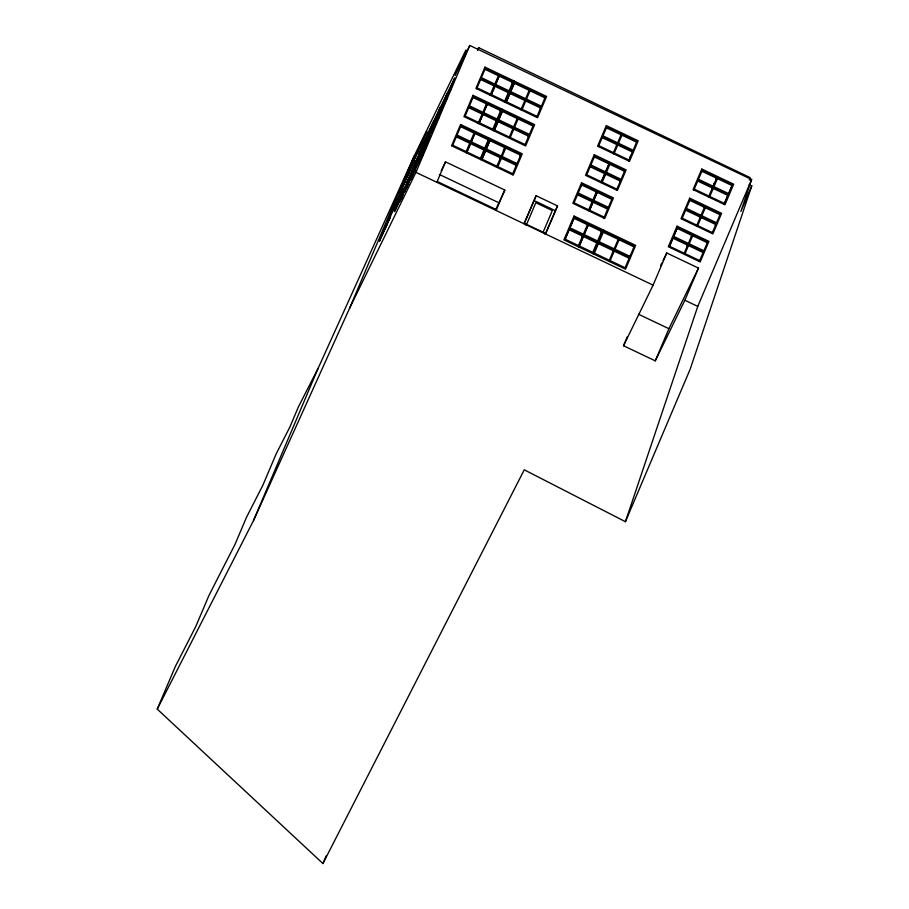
<?xml version="1.0" encoding="UTF-8"?>
<svg xmlns="http://www.w3.org/2000/svg" width="909" height="909" viewBox="0 0 909 909"><rect width="100%" height="100%" fill="white"/><g stroke="black" fill="none" stroke-linecap="round" stroke-linejoin="round"><path stroke-width="1.36" d="M749.334 180.016L750.141 177.619L478.679 47.677L477.486 50.131M625.426 521.698L697.771 306.378L751.629 179.482L469.794 45.45L455.102 75.561L465.965 49.95L414.243 155.916L318.195 368.168L253.463 520.664L157.246 709.122L322.934 863.55L524.266 469.817L625.426 521.698L690.17 369.19L751.754 185.868L749.186 184.652M751.629 179.482L740.892 211.467L751.754 185.868M157.246 709.122L175.232 666.74L195.787 626.494L209.047 595.259L234.977 544.468L246.498 517.312L262.781 485.429L276.245 453.716L289.914 426.946L298.402 406.925L318.195 368.168M253.463 520.664L349.511 308.412L414.243 155.916M397.415 198.923L388.052 220.978L393.392 209.945M409.05 171.506L399.687 193.549L414.334 160.688L408.982 171.71M421.503 142.168L412.141 164.222L417.492 153.189M393.336 210.161L402.687 188.106L397.347 199.139M417.424 153.405L426.787 131.35L421.435 142.383M427.832 133.021L418.799 154.303L445.717 99.047L446.683 99.513M411.186 176.051L395.176 210.059M399.506 199.878L415.515 165.87M427.957 136.68L417.754 158.677L418.731 159.143M425.389 140.679L429.673 130.714L430.639 131.18L428.184 136.975M410.016 177.869L412.47 172.074L411.504 171.608L423.958 145.963M415.322 165.37L419.731 155.882M427.275 137.179L428.753 133.703L427.787 133.248L454.739 77.913L445.705 99.195M407.209 185.538L416.231 164.268M419.583 156.371L428.616 135.089M431.548 128.18L440.581 106.91M408.936 184.322L407.971 183.868L418.413 161.245M413.254 174.142L412.288 173.676L422.742 151.064M439.047 117.511L438.07 117.045L424.287 145.417L420.344 154.689L421.322 155.155M424.673 144.508L435.127 121.886L436.093 122.351M450.035 88.866L436.252 117.238L432.309 126.51L433.286 126.965M436.638 116.318L440.57 107.046L441.547 107.512L439.081 113.307M409.141 181.823L410.618 178.346L409.641 177.891M417.197 162.836L418.674 159.359L417.708 158.893L413.436 168.858L414.402 169.324M420.049 156.132L422.015 151.496M433.491 124.476L434.957 120.999L433.991 120.533L429.718 130.498L430.684 130.953M429.627 136.952L407.971 183.868M442.013 107.773L426.866 141.338L427.832 141.804M410.902 179.687L412.868 175.051L411.902 174.596M422.799 151.678L424.764 147.042M428.105 139.168L429.582 135.691L428.605 135.236M433.741 127.374L442.774 106.103L415.868 161.211L406.834 182.482L433.752 127.226M422.605 154.235L427.048 144.69M434.502 126.215L438.831 116.727M442.626 107.057L447.069 97.524M349.511 308.412L415.936 172.346L469.794 45.45M477.645 50.12L478.679 47.677M436.854 182.289L445.524 161.859L504.802 190.049L496.121 210.49M460.999 125.772L452.318 146.099L452.739 145.235L466.192 151.621L465.76 152.496L474.453 132.169L460.999 125.772L460.579 126.646L488.247 139.804M469.067 106.785L465.124 116.057L478.577 122.454L478.145 123.317L482.509 113.182L469.067 106.785L468.635 107.648L496.303 120.806M473.384 96.604L469.453 105.876L482.895 112.261L486.826 103.001L473.384 96.604L472.964 97.468L500.632 110.625M481.02 78.606L476.668 88.741L477.089 87.878L490.53 94.263L490.11 95.138L494.439 84.957L481.02 78.606L480.6 79.469L508.267 92.627M485.349 68.414L481.406 77.685L494.86 84.082L498.791 74.811L485.349 68.414L484.917 69.289L512.585 82.446M466.533 152.86L475.225 132.544L488.667 138.929L480.406 158.393L466.965 151.996L475.225 132.544M478.918 123.681L482.861 114.409M483.247 113.5L487.179 104.228M490.883 95.502L499.564 75.186L513.017 81.571L504.336 101.899M504.756 101.035L491.303 94.638L499.143 76.049M482.429 115.284L487.599 103.365L501.052 109.762L492.371 130.078M480.793 159.666L489.826 138.395M493.178 130.487L502.211 109.216M505.143 102.308L514.176 81.037M482.111 158.87L485.554 150.758L516.255 165.37M485.94 149.849L489.871 140.577L520.584 155.178M498.814 119.511L502.677 110.534L517.607 117.636L513.676 126.908L498.746 119.806L502.677 110.534M514.642 82.355L510.29 92.491L514.642 82.355L529.572 89.446L525.629 98.717L510.71 91.627M485.122 151.633L490.292 139.713L505.222 146.803L496.541 167.131L496.962 166.256L482.043 159.166L485.974 149.894L500.904 156.996M494.428 129.987L498.359 120.715L513.29 127.817L509.347 137.089L494.428 129.987L493.996 130.862L497.939 121.59L528.64 136.191M506.381 101.808L510.324 92.536L525.243 99.638L520.891 109.773L521.312 108.91L506.381 101.808L505.961 102.672L509.892 93.4L540.605 108.012M503.393 150.86L504.37 148.542M512.324 174.642L521.005 154.314L506.086 147.213L497.825 166.665L512.744 173.767M524.709 145.463L533.39 125.135L518.471 118.045L510.21 137.498L525.129 144.588M536.674 117.284L545.355 96.956L530.424 89.855L522.175 109.319L537.094 116.409M495.519 210.024L504.802 190.049M524.243 223.046L536.128 195.73L557.524 205.911L545.593 234.011M524.209 223.841L536.128 195.73M526.095 225.591L535.81 202.718L552.308 210.558L543.139 232.17M545.093 234.477L557.524 205.911M582.033 184.05L574.056 202.832L588.737 209.809L588.316 210.683L596.713 191.038L582.033 184.05L581.181 185.788M606.792 126.908L598.395 146.554L598.815 145.69L613.495 152.667L613.075 153.541L621.472 133.896L606.792 126.908L605.939 128.646M594.702 156.03L586.737 174.812L601.406 181.789L600.985 182.652L609.382 163.006L594.702 156.03L593.861 157.768M564.694 240.09L569.102 229.704L596.759 242.862L597.19 241.987L583.737 235.601L578.908 246.85L583.737 235.601M569.534 228.682L574.363 217.433L587.805 223.83L578.135 246.487M568.67 230.568L574.363 217.433M589.702 209.809L593.384 201.264L608.053 208.241L607.632 209.115L577.431 194.753L578.238 193.003L592.907 199.98L591.691 202.605M597.122 192.299L593.327 201.253L597.554 191.435L612.223 198.412L603.837 218.058L604.258 217.194L589.577 210.218L593.384 201.264M601.406 181.789L605.212 172.835L590.532 165.858M609.382 163.006L605.587 171.96L590.907 164.983L589.68 167.597M617.711 144.986L618.506 143.236L633.187 150.224L636.982 141.27L622.313 134.293L613.916 153.939L614.336 153.076L629.017 160.052M605.201 174.982L606.428 172.358L621.097 179.334L624.903 170.392L610.223 163.415L602.258 182.186L616.927 189.163M583.748 235.442L588.157 225.057M579.328 245.975L592.782 252.372L602.031 230.591L588.577 224.193L584.169 234.579L597.622 240.976M322.934 863.55L326.206 855.846M629.789 157.95L630.88 155.394M628.596 160.916L632.812 151.099L602.622 136.736M616.507 190.038L620.733 180.221L606.053 173.244M593.122 253.759L603.235 229.932M603.656 231.363L593.986 254.02L594.406 253.157L609.337 260.247L618.586 238.465L603.656 231.363L603.235 232.227L633.948 246.839L634.368 245.964L619.438 238.874L618.597 240.612M619.438 238.874L609.769 261.531L610.2 260.656L625.119 267.757L634.368 245.964M663.047 260.576L666.74 252.997L698.487 268.098L684.852 300.243L655.264 360.85L623.517 345.75L627.335 336.75M669.649 245.839L673.33 237.306L688.011 244.282L684.216 253.236L669.535 246.248L673.33 237.306M673.285 237.294L677.08 228.341L707.282 242.703M623.517 345.75L653.094 285.142L666.74 252.997M677.5 227.477L673.705 236.42L688.386 243.407L692.181 234.454L677.5 227.477L676.66 229.216M693.874 189.981L698.089 180.164L712.77 187.14M694.294 189.106L708.975 196.094L708.543 196.958L716.94 177.312L702.259 170.335L698.464 179.278L713.145 186.265L711.917 188.879M699.839 218.001L700.68 216.262L686.011 209.275L682.204 218.228L696.885 225.205L696.464 226.08L704.85 206.434L690.181 199.446L689.329 201.184M690.181 199.446L686.375 208.4L701.055 215.376L700.634 216.251M713.383 185.447L714.463 182.879M703.532 251.668L688.852 244.68L685.056 253.634L699.725 260.61L699.305 261.485L707.702 241.839L693.022 234.852L692.181 236.59M693.022 234.852L689.227 243.805L703.907 250.782L702.68 253.406M709.384 197.355L713.61 187.538L728.291 194.526L724.064 204.343L727.859 195.39L697.669 181.027L698.089 180.164M717.78 177.709L713.985 186.663L728.666 193.64L732.461 184.697L717.78 177.709L716.94 179.448M697.305 226.477L705.702 206.832L720.371 213.808L711.974 233.454L712.406 232.59L697.726 225.614M655.264 360.85L668.91 328.706L698.487 268.098M728.234 194.515L732.461 184.697M416.992 152.837L422.094 142.338M404.55 182.164L409.641 171.665M400.108 192.617L405.039 182.527M449.023 92.184L451.387 87.332M421.685 149.406L415.822 161.427L416.788 161.893M393.074 209.195L398.006 199.094M392.904 209.593L397.835 199.491M422.662 149.871L423.003 149.178L422.026 148.712M409.311 178.584L403.437 190.606L405.38 191.526M382.53 233.954L387.564 223.603M412.288 173.676L418.799 160.336L419.776 160.802M419.174 159.564L425.685 146.224M407.255 185.322L401.38 197.344L402.357 197.81M403.017 195.23L400.085 201.241L399.119 200.787L404.982 188.765L405.959 189.22M408.641 183.72L406.289 188.538L405.323 188.072M413.47 173.835L415.243 170.199M423.31 153.666L419.765 160.938L418.788 160.484L425.298 147.133L426.276 147.599M455.829 137.691L457.068 135.043L470.51 141.44L469.703 143.224M441.217 170.687L445.524 161.859M498.371 75.686L498.791 74.811M493.621 86.73L494.439 84.957M498.723 76.924L499.564 75.186M486.406 103.865L486.826 103.001M482.088 114.045L482.509 113.182M486.758 105.103L487.599 103.365M474.021 133.044L474.453 132.169M512.165 83.31L513.017 81.571M507.847 93.502L509.074 90.843L495.632 84.457M500.2 111.5L501.052 109.762M495.882 121.681L497.121 119.034L483.668 112.636M509.472 94.275L510.324 92.536M487.815 140.668L488.667 138.929M483.497 150.849L484.349 149.121L470.896 142.724M497.507 122.454L498.359 120.715M489.451 141.452L490.292 139.713M529.14 90.321L529.572 89.446M524.823 100.501L525.243 99.638M529.583 91.593L530.424 89.855M516.755 119.374L517.607 117.636M525.686 100.91L526.106 100.047L541.037 107.137M512.858 128.68L513.29 127.817M517.619 119.772L518.471 118.045M513.29 129.964L514.142 128.226L529.072 135.316L528.22 137.054M504.802 147.678L505.222 146.803M500.052 158.723L501.291 156.075L486.36 148.985M505.654 148.087L506.086 147.213M501.336 158.268L501.757 157.393L516.687 164.495M544.502 98.695L545.355 96.956M540.185 108.875L541.423 106.228L526.493 99.126M529.027 135.282L529.458 134.407L514.528 127.317M520.164 156.053L521.005 154.314M515.835 166.233L517.073 163.586L502.143 156.484M621.04 134.759L621.472 133.896M616.45 145.451L617.291 143.724M621.461 136.032L622.313 134.293M596.281 191.901L596.713 191.038M609.371 165.154L610.223 163.415M596.702 193.174L597.554 191.435M587.384 224.693L587.805 223.83M582.124 236.965L583.396 234.204L569.954 227.818M587.737 225.932L588.577 224.193M636.982 141.27L636.561 142.145L606.371 127.783M632.812 151.099L632.391 151.973L602.19 137.611L602.997 135.861L617.666 142.838M624.903 170.392L624.472 171.256L594.281 156.893M620.733 180.221L620.302 181.084L590.111 166.733M612.223 198.412L611.802 199.287L581.612 184.925M601.179 232.329L602.031 230.591M598.826 242.612L599.247 241.749L614.177 248.85L612.893 251.6M618.165 239.328L618.586 238.465M614.177 251.145L614.598 250.27L629.528 257.372M628.676 259.11L629.96 256.349L615.041 249.259M701.418 172.074L702.259 170.335M686.011 209.275L685.579 210.149L715.781 224.512M660.582 265.621L661.809 263.099M716.087 179.05L716.94 177.312M713.19 188.413L713.61 187.538M704.43 207.297L704.85 206.434M691.329 236.192L692.181 234.454M704.85 208.57L705.702 206.832M687.159 246.021L688.011 244.282M701.1 217.535L701.896 215.785L716.576 222.762M688.431 245.555L688.852 244.68M727.439 196.253L728.291 194.526M719.53 215.547L720.371 213.808M715.349 225.375L716.201 223.637L701.521 216.66M706.85 243.578L707.702 241.839M701.839 171.199L732.04 185.561M514.221 83.219L544.934 97.831M495.246 85.366L508.688 91.764M709.815 196.492L724.484 203.468M689.749 200.321L719.951 214.683M502.257 111.398L532.969 126.01M449.648 89.775L450.625 90.241M448.432 93.4L447.455 92.945L438.831 113.159L439.797 113.625M496.723 119.943L483.281 113.545L479.35 122.817L492.792 129.214M443.524 102.217L444.49 102.672M443.137 103.126L444.103 103.581M436.252 117.238L437.218 117.693M437.683 117.954L438.661 118.42M436.899 118.238L435.922 117.784L423.458 143.429L424.435 143.895M435.491 121.124L436.468 121.579M471.282 141.815L484.736 148.201M593.747 200.389L608.428 207.366M672.91 238.169L703.1 252.532M456.682 135.964L470.123 142.349M577.863 193.878L592.532 200.866M456.25 136.827L483.918 149.985M431.605 127.964L432.57 128.43M431.559 130.396L432.536 130.851M431.173 131.305L432.15 131.771L431.775 132.532L430.798 132.066M425.73 139.986L426.707 140.452M424.287 145.417L425.253 145.883M573.943 218.296L601.61 231.454M533.833 200.457L555.217 210.627M423.117 150.292L424.083 150.758M422.344 156.871L421.367 156.405L414.856 169.756L415.822 170.21M419.64 156.143L420.606 156.609M582.964 235.226L569.523 228.829L565.114 239.215L578.556 245.612M613.745 249.861L598.815 242.771L598.395 243.635L629.108 258.236M418.095 157.984L419.06 158.45M439.365 174.471L498.643 202.662M416.22 164.404L417.197 164.87M437.195 181.47L496.473 209.661M524.413 223.341L545.798 233.522M415.936 172.346L653.094 285.142M684.852 300.243L697.771 306.378M412.55 175.596L411.572 175.142L405.709 187.163L406.675 187.618M405.369 187.856L406.346 188.311M638.425 314.207L668.91 328.706M385.325 227.364L379.405 241.26L390.586 216.547L385.302 227.364M403.482 190.379L394.461 211.661L421.356 156.553L430.389 135.271L403.482 190.379M460.613 124.499L451.58 145.77L513.221 175.085L522.255 153.814L460.613 124.499M472.998 95.32L463.965 116.602L525.607 145.917L534.64 124.635L472.998 95.32M484.963 67.141L475.93 88.412L537.571 117.727L546.593 96.456L484.963 67.141M581.567 182.777L572.84 203.309L604.724 218.478L613.439 197.935L581.567 182.777M606.326 125.635L597.599 146.167L629.482 161.325L638.198 140.793L606.326 125.635M594.236 154.746L585.521 175.289L617.404 190.447L626.119 169.915L594.236 154.746M574.022 216.047L563.91 239.874L625.551 269.189L635.664 245.35L574.022 216.047M677.035 226.193L668.32 246.737L700.203 261.894L708.918 241.362L677.035 226.193M701.793 169.051L693.078 189.583L724.962 204.752L733.677 184.209L701.793 169.051M689.704 198.173L680.989 218.705L712.872 233.874L721.587 213.331L689.704 198.173"/></g></svg>
